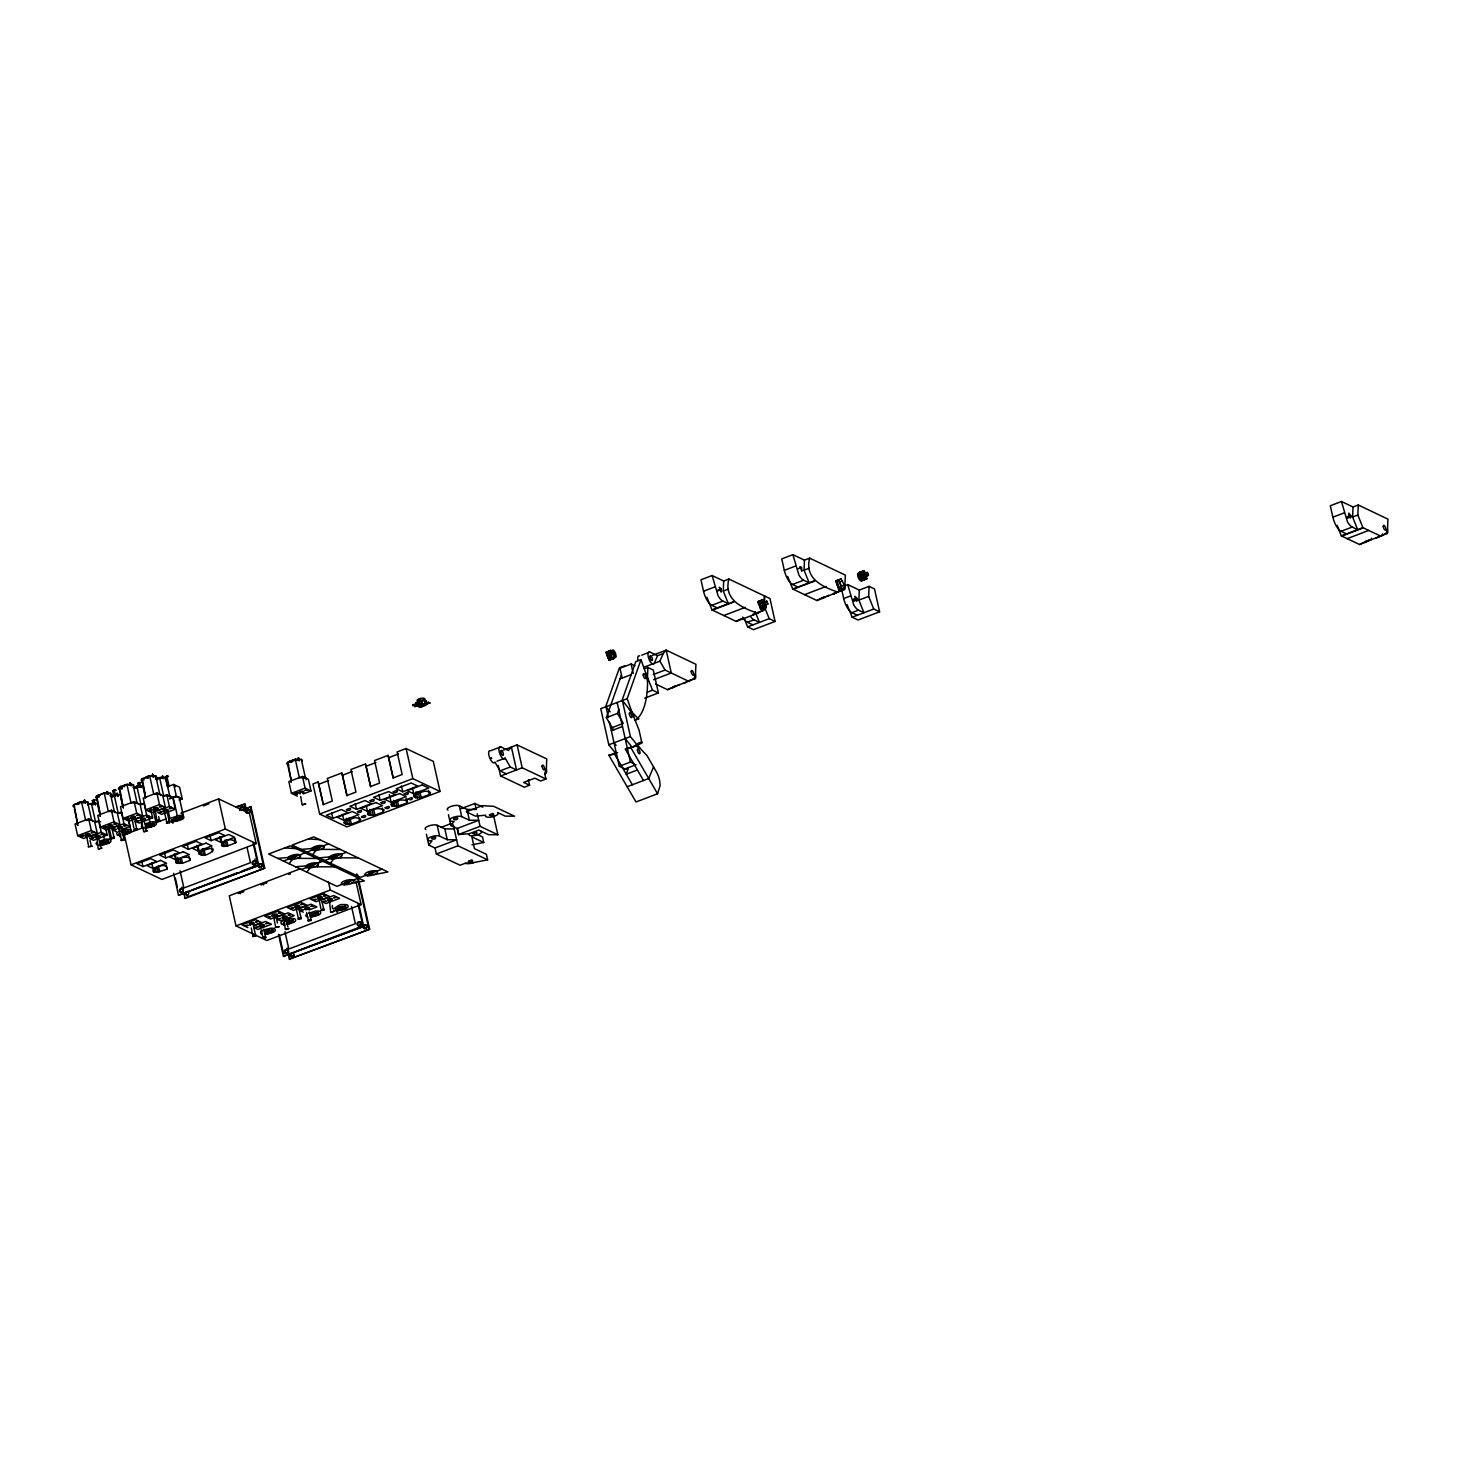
<?xml version="1.0" encoding="UTF-8"?>
<svg xmlns="http://www.w3.org/2000/svg" width="1461" height="1461" viewBox="0 0 1461 1461"><rect width="100%" height="100%" fill="white"/><g stroke="black" fill="none" stroke-linecap="round" stroke-linejoin="round"><path stroke-width="1.5" d="M841.043 578.994L835.729 581.003L838.103 580.108L841.39 586.226L841.353 589.02L838.961 590.007L844.294 587.906L844.348 585.112L841.043 578.994L835.783 581.021L839.18 589.952L844.294 587.906M529.686 779.699A6.556 2.447 69.2 0 1 528.371 779.809L529.576 785.233L523.641 782.42L534.781 778.183L540.716 780.996L545.939 779.005L544.734 773.581A6.556 2.447 69.2 0 0 546.359 768.979L546.761 758.935L517.084 744.909L503.223 750.169M647.899 667.513L647.479 677.539L652.556 690.176L658.418 692.952L653.304 670.069L647.899 667.513L644.411 668.846M717.205 607.922L711.726 605.329A12.437 4.639 69.2 0 1 703.526 591.212L700.97 579.78L712.11 575.543L718.118 595.851A12.437 4.639 69.2 0 0 722.866 601.092L728.345 603.685L723.268 591.048L723.688 581.021L728.911 579.031L769.965 598.572L775.079 621.455L753.492 629.654L747.63 626.879L744.252 618.46M764.377 607.539A6.556 2.447 69.2 0 1 762.496 610.625L757.766 613.218C742.024 608.013 723.341 599.521 728.911 579.031M797.98 587.048L792.501 584.455A12.437 4.639 69.2 0 1 784.301 570.338L781.745 558.906L792.885 554.669L798.893 574.977A12.437 4.639 69.2 0 0 803.641 580.218L809.12 582.811L804.043 570.174L804.463 560.147L809.686 558.157L845.335 575.123L844.896 585.149A6.556 2.447 69.2 0 1 843.271 589.751L816.955 600.544L792.757 589.02L787.68 576.401M838.541 592.344C822.799 587.121 804.116 578.629 809.686 558.157M844.44 585.861L847.727 584.601L853.735 604.909A12.437 4.639 69.2 0 0 858.484 610.15L863.962 612.743L858.885 600.106L859.305 590.08L869.076 586.354L874.482 588.929L879.595 611.794L858.009 620.012L852.147 617.236L847.07 604.598M879.595 611.794L873.733 609.018L868.656 596.398L869.076 586.354M1346.549 533.886L1341.07 531.293A12.437 4.639 69.2 0 1 1332.87 517.176L1330.314 505.743L1341.454 501.507L1347.462 521.814A12.437 4.639 69.2 0 0 1352.21 527.056L1357.689 529.649L1352.612 517.03L1353.032 506.985L1358.255 504.995L1387.95 519.148L1387.53 529.156L1385.905 533.758L1359.588 544.551L1341.326 535.877L1337.107 525.339M1381.156 536.351L1362.912 527.658L1357.835 515.039L1358.255 504.995M655.66 684.058L667.531 689.702L693.847 678.908A6.556 2.447 69.2 0 0 695.491 674.306L695.911 664.298L666.198 650.145L652.464 655.368M610.15 650.875L610.735 656.245L613.529 658.546A4.255 1.589 69.2 0 0 614.113 656.975M758.99 602.553L759.592 600.982A4.255 1.589 69.2 0 1 760.542 601.22A4.054 1.516 69.2 0 0 759.099 602.663L759.83 600.891M764.541 602.955C764.249 604.069 764.76 602.443 764.87 605.201L764.687 606.899L764.651 605.292M861.077 580.492L862.958 579.743L862.027 577.296L860.145 578.045L861.077 580.492L860.072 572.438M865.131 574.21C862.465 573.68 867.359 574.63 865.003 576.018M75.333 804.134L76.575 804.427M84.099 800.811L84.957 800.391L85.724 802.911L84.482 802.619L84.957 800.391M84.519 800.19L84.829 802.491M94.435 804.408L94.454 801.979L95.659 804.701M99.293 795.788L98.143 795.003L98.471 797.304M98.49 794.875L98.8 797.176M107.237 791.552C107.164 797.505 106.799 787.406 108.443 794.273M100.225 846.303L99.914 844.001M117.154 795.77L117.172 793.341L118.378 796.062M117.172 793.341L117.483 795.642M108.644 843.107L107.42 840.385L108.644 843.107L108.662 840.678L107.42 840.385M121.993 787.68L120.861 786.365L121.19 788.666M121.208 786.237L121.519 788.538M129.956 782.913C129.883 788.867 129.518 778.768 131.161 785.634M120.222 836.678L119.017 833.957L120.313 836.185M128.988 833.336L127.764 830.615L128.988 833.336L129.006 830.907L127.764 830.615M139.872 787.132L139.891 784.703L141.096 787.424M144.365 777.8L143.908 780.028M152.656 776.704L152.674 774.275L153.88 776.996M152.674 774.275L152.985 776.576M145.315 829.154L145.351 826.725M162.591 778.494L162.609 776.065L163.815 778.786M162.609 776.065L162.92 778.366M154.081 825.83L152.857 823.109L154.081 825.83L154.099 823.401L152.857 823.109M172.782 822.762L171.576 820.041L172.782 822.762L172.818 820.333L171.576 820.041M181.548 819.438L180.324 816.717L181.548 819.438L181.566 817.009L180.324 816.717M262.761 883.996L263.564 884.909M289.534 761.126L290.337 762.039M297.88 758.423L298.738 758.003L299.487 760.524L298.263 760.231L298.281 757.802M272.933 932.228L272.933 929.799C269.956 929.214 274.942 935.35 272.038 929.379M284.53 923.37L283.306 923.078L284.603 925.306M293.277 922.457L292.054 919.754L293.277 922.457L293.277 920.046L292.054 919.754M318.37 914.951L317.147 912.23L318.37 914.951L318.37 912.522L317.147 912.23M337.071 911.883L335.866 909.162L337.071 911.883L337.089 909.454L335.866 909.162M345.837 908.559L344.613 905.838L345.837 908.559L345.837 906.13L344.613 905.838M84.975 802.144L84.793 800.884L85.14 802.107M94.545 802.874L94.874 804.007L94.819 802.692M107.694 793.506L107.511 792.246L107.986 793.451M108.406 842.394L107.931 841.189L108.735 842.266M122.012 788.063L121.153 787.059L121.409 788.228M119.875 834.615L119.948 835.984L119.674 834.815M130.175 783.626L130.248 784.959L130.303 783.626M139.745 785.616L140.64 786.602L140.073 785.488M152.894 774.987L152.967 775.754M153.715 824.57L153.77 824.333M163.066 778.019L161.13 777.289L155.852 778.896M181.127 818.014L181.255 818.744M298.446 758.679L298.647 759.848L298.647 758.496M272.677 931.515L272.604 930.748M293.588 922.348L293.022 921.142M292.383 919.608L292.949 920.978M318.407 914.129L318.06 912.906M318.151 914.166L317.804 913.107M336.651 909.856L336.779 911.189L336.194 909.034M544.734 773.581L546.359 768.979M613.73 729.989A12.437 4.639 69.2 0 1 612.141 727.615L606.352 717.643L621.363 675.146M612.141 727.615L623.281 723.378L617.492 713.406L618.971 709.169M635.115 720.456C645.652 713.26 647.625 693.683 647.552 681.374A6.556 2.447 69.2 0 0 645.652 672.864L641.014 659.623L635.791 661.614L621.966 700.677M617.565 752.579L608.853 755.191L635.992 801.961L657.578 793.761L660.116 785.598L659.605 780.247A12.437 4.639 69.2 0 0 656.135 771.371L647.004 755.629L639.863 748.05L635.663 746.06L625.198 748.963L643.497 780.521M605.603 706.905L619.427 667.823L624.651 665.851M638.603 719.141L631.828 711.927L627.189 698.687L641.014 659.623M628.267 768.559L626.276 774.22L637.398 769.984M695.491 674.306L693.847 678.908L688.624 680.899A6.556 2.447 69.2 0 0 690.341 680.132M764.487 604.69L765.016 604.178M859.652 573.059L860.401 572.164A4.255 1.589 69.2 0 1 861.351 572.402M653.542 766.915L648.721 778.53L627.153 786.73M657.505 655.715L654.236 663.349A6.556 2.447 69.2 0 1 648.958 659.075A6.556 2.447 69.2 0 1 649.853 652.063L657.505 655.715L663.184 653.56L666.198 650.145L671.293 673.01L653.633 679.73M643.607 667.896A6.556 2.447 69.2 0 0 644.009 667.22L659.915 661.176L663.184 653.56M96.079 799.897L92.353 800.518L93.303 804.755M123.053 833.738L125.555 833.409L123.053 833.738A3.269 1.096 -12.6 0 0 123.875 833.574M157.313 779.443L158.61 778.64M177.986 818.89L175.594 820.078L177.53 819.219M235.97 842.504C226.291 832.113 209.014 855.215 235.97 842.504L235.038 838.413M299.468 858.374L300.363 856.42M283.507 918.184L282.704 917.563L284.11 916.832M323.027 849.389L323.904 847.453M317.274 866.793L318.169 864.839M340.833 857.826L341.71 855.872M417.335 702.942L418.631 701.426L417.389 703.051M421.334 705.645L422.704 705.754L422.43 704.695L420.074 704.403C420.458 706.485 425.078 704.586 421.59 704.677M407.546 802.399L406.962 800.244L400.259 800.007L390.982 804.646L391.932 805.961L396.917 806.435L406.797 803.093L406.633 798.309M121.044 787.15L122.067 789.086M129.025 832.533L128.678 831.857M162.901 776.759L162.737 777.946M425.279 702.394L426.082 701.189L424.293 700.349L415.709 702.741L416.348 705.626L420.22 707.453L425.918 705.279L426.082 701.189M289.095 863.725L294.245 856.95L277.809 858.392M312.636 854.758L317.786 847.983L301.368 849.425M306.901 872.144L312.051 865.369L295.633 866.811M330.442 863.177L335.592 856.402L319.174 857.844M428.785 845.042L432.018 840.787A6.556 2.192 -12.6 0 1 429.023 837.792A6.556 2.192 -12.6 0 1 439.615 836.112L447.267 839.728L456.599 839.783L435.013 847.983L428.785 845.042L426.375 834.194M450.901 825.556L454.134 821.301A6.556 2.192 -12.6 0 1 451.139 818.324A6.556 2.192 -12.6 0 1 461.731 816.626L469.383 820.242L478.715 820.297L457.129 828.515L450.901 825.556L448.472 814.727M87.404 804.427L88.062 803.787A7.853 2.63 -12.6 0 0 87.55 801.833L81.469 801.614L73.397 805.066A7.853 2.63 -12.6 0 0 73.927 807.02M110.123 795.788L110.799 795.149A7.853 2.63 -12.6 0 0 110.269 793.195L104.188 792.976L96.116 796.428A7.853 2.63 -12.6 0 0 96.645 798.382L100.298 814.763M116.204 790.328L115.163 789.543L112.698 790.748L113.648 794.985A3.269 1.096 -12.6 0 1 116.241 795.514M133.846 785.744A7.853 2.63 -12.6 0 0 132.988 784.557L126.906 784.338L118.834 787.789A7.853 2.63 -12.6 0 0 119.364 789.744M155.56 778.512L156.236 777.873A7.853 2.63 -12.6 0 0 155.706 775.919L149.625 775.7L141.553 779.151A7.853 2.63 -12.6 0 0 142.082 781.105L145.278 795.423M147.524 778.019L148.164 777.636A3.269 1.096 -12.6 0 0 146.721 778.11M96.992 842.193L95.988 843.6L96.846 844.787A7.853 2.63 -12.6 0 0 97.997 845.134M165.495 780.302L166.17 779.663A7.853 2.63 -12.6 0 0 165.641 777.709L162.956 777.215M126.34 818.343L128.86 817.996L126.322 818.58M123.929 824.753L126.23 824.661M135.069 817.302C136.348 814.27 126.833 818.16 132.129 818.251M148.949 816.023L146.867 815.968M142.429 824.917L141.425 826.323L142.283 827.51A7.853 2.63 -12.6 0 0 143.434 827.857M171.667 807.385L169.86 807.221M169.896 818.525L168.892 819.931L169.75 821.119A7.853 2.63 -12.6 0 0 174.261 821.539C176.635 820.625 186.387 819.749 183.392 815.932A7.853 2.63 -12.6 0 0 178.863 815.494L169.896 818.525L168.526 812.389M167.138 869.058C165.55 857.004 136.53 880.399 167.138 869.058L166.225 864.967M301.843 761.4A7.853 2.63 -12.6 0 0 301.313 759.446L295.232 759.227L287.16 762.679A7.853 2.63 -12.6 0 0 287.689 764.633L291.342 781.014M189.857 860.419C192.688 854.466 175.083 857.625 175.685 862.501L182.461 863.232L189.857 860.419L188.944 856.329M199.244 851.781C200.814 863.853 229.834 840.459 199.244 851.781L198.331 847.69M421.225 705.152L422.43 704.695M359.534 821.082L360.648 819.53L359.698 818.215L354.713 817.74L344.833 821.082L343.7 822.616L345.928 824.314L351.37 824.168L359.534 821.082L358.621 816.973M253.502 924.302L251.949 923.571M263.838 925.507C265.135 922.475 255.62 926.365 260.916 926.457M383.166 812.079L384.097 809.814C379.367 807.385 368.811 808.937 367.533 814.361L375.002 815.183L383.166 812.079L382.252 807.988M295.688 906.934L297.24 907.665M286.155 917.453L284.621 916.723M287.47 922.731L289.15 923.042L287.196 922.256L289.68 921.818L288.036 922.658A3.269 1.096 -12.6 0 1 287.324 922.822L288.036 922.658M429.37 794.51L430.502 792.976L429.534 791.661L424.567 791.186L414.668 794.528L413.554 796.062L415.782 797.761L421.225 797.615L429.37 794.51L428.457 790.419M322.059 897.784C323.356 894.753 313.841 898.661 319.137 898.752M306.719 914.038L305.696 915.444L306.573 916.631A7.853 2.63 -12.6 0 0 307.723 916.978M138.74 787.479L137.791 783.242L141.607 782.42M167.631 787.442L165.257 776.85L167.723 775.627L168.453 776.613M113.173 795.916L111.84 796.61L113.301 796.519M81.049 835.491L83.423 835.272L80.994 835.948M89.194 834.852C92.28 831.619 80.976 835.199 86.692 835.546M111.913 826.214C115.09 823.365 104.571 825.794 108.808 826.926M111.62 826.725L111.346 825.721M121.847 828.003C124.952 824.771 113.629 828.35 119.345 828.697M157.058 809.449L156.327 808.463L154.044 809.869M114.177 838.176C115.803 835.016 106.288 840.422 114.177 838.176L111.803 827.583M164.381 810.764L164.271 811.75M136.896 829.538C138.521 826.378 129.006 831.784 136.896 829.538L134.996 821.045M167.284 810.727C170.462 807.878 159.943 810.307 164.18 811.439M124.112 839.965C125.737 836.806 116.223 842.212 124.112 839.965L122.213 831.492M159.614 820.899C161.039 817.722 151.962 823.146 159.614 820.899L158.665 816.644M169.549 822.689C170.992 819.511 161.787 824.954 169.549 822.689L167.175 812.097M303.103 793.067L303.87 792.045L301.934 791.99M250.58 924.009L250.47 924.996M253.484 923.973C256.643 921.124 246.142 923.571 250.361 924.685M253.611 924.576L254.141 923.389L250.689 923.699M275.892 915.864L276.293 914.97L274.668 914.933M298.921 906.697C302.08 903.848 291.579 906.295 295.798 907.409M298.61 907.208L299.195 906.459L297.387 906.295M255.73 935.935C257.173 932.775 247.968 938.218 255.73 935.935L253.374 925.343M308.855 908.486C311.96 905.473 300.747 908.304 306.226 909.546M265.665 937.725C267.162 934.583 257.885 939.989 265.665 937.725L263.784 929.251M301.167 918.659C302.792 915.499 293.277 920.905 301.167 918.659L298.811 908.066M323.885 910.02C325.511 906.861 315.996 912.267 323.885 910.02L322.004 901.547M311.102 920.448C312.727 917.289 303.212 922.713 311.102 920.448L309.221 911.974M706.905 597.275L711.982 609.913L736.18 621.418L740.928 618.843A6.556 2.447 69.2 0 0 742.225 618.734M752.543 615.209L757.273 612.616M816.955 600.544L821.685 597.969A6.556 2.447 69.2 0 0 823.401 597.202M822.178 598.553L825.337 596.837L821.685 597.969M833.318 594.335L836.477 592.6M667.531 689.702L675.749 685.793M672.754 687.729L675.913 685.994M683.894 683.492L687.054 681.757M1359.588 544.551L1362.729 542.835M1364.811 542.579L1369.541 539.986A6.556 2.447 69.2 0 0 1370.838 539.894M1375.933 538.342L1385.905 533.758A6.556 2.447 69.2 0 0 1387.53 529.156M633.654 746.443L636.649 744.818M637.38 745.274L641.872 742.827L638.987 729.916L633.636 716.602A6.556 2.447 69.2 0 0 629.326 709.169L622.349 700.458L630.385 736.581L637.38 745.274L632.193 747.375A6.556 2.447 69.2 0 0 630.842 747.375M117.793 795.259L117.063 794.181L117.921 795.241M284.146 923.736L284.146 925.087M336.304 909.984L337.4 911.755M135.106 788.173L136.658 787.826L135.782 788.191M168.216 786.73L169.092 786.402L166.737 775.809M175.539 786.767L174.681 786.091M86.71 834.706L85.724 835.655L87.021 835.893M109.429 826.068L108.443 827.017L110.232 827.182M88.482 835.546C92.134 832.843 81.122 835.729 86.82 836.149M111.511 827.054L112.807 825.812L107.749 826.963L110.488 839.6C113.483 843.417 103.731 844.294 101.357 845.225A7.853 2.63 -12.6 0 1 99.549 845.28M91.203 837.135L93.358 837.062L91.148 838.705L93.559 838.03L92.335 837.81M156.802 809.175C161.678 806.362 149.88 808.152 154.245 809.65M156.948 809.778C161.714 806.162 148.255 810.289 155.651 810.125M98.581 836.879C103.22 834.487 92.865 835.199 95.513 837.299M98.417 837.354L98.946 836.185M98.727 837.482C103.603 834.742 92.335 836.897 96.956 837.683M98.617 838.194L100.919 846.485M121.135 828.697L122.176 827.93L121.281 827.51M144.018 819.603C148.657 817.21 138.302 817.923 140.95 820.023M164.801 810.581L163.121 811.476L164.308 812.042M143.854 820.059C147.506 817.959 138.667 819.292 141.936 820.425M144.055 820.918L146.356 829.209M166.883 811.567L168.198 810.325L165.13 810.234M418.686 701.664L419.526 701.024A4.255 1.424 -12.6 0 1 424.512 700.349A4.255 1.424 -12.6 0 1 424.968 702.029M302.409 792.702C307.34 789.47 294.483 792.446 300.455 793.14M272.86 915.298L277.097 914.933L275.49 916.029M275.654 915.572C280.567 912.34 267.728 915.316 273.7 916.029M295.579 906.66L299.815 906.295L298.501 907.537M260.916 925.635L259.93 926.566L261.738 926.731M285.607 918.677L287.908 926.968M331.026 900.086C335.793 896.47 322.333 900.615 329.729 900.451M331.154 900.688C336.067 897.456 323.228 900.433 329.2 901.145M605.986 652.318L610.99 650.382L608.707 651.277L611.739 659.24L614.04 658.345L609.018 660.281L605.986 652.318L608.269 651.423M608.105 652.081C604.964 651.423 607.155 657.14 609.036 654.528L607.648 652.245L608.58 654.692L610.187 654.09L609.73 653.177M610.935 651.679L611.282 654.108M613.127 657.432L615.391 656.573L613.2 650.821L615.391 656.573M766.112 604.726L766.331 607.52L761.309 609.456L758.277 601.494L760.56 600.599M765.546 603.247L763.281 599.576L760.998 600.471L764.048 608.415L766.331 607.52M609.018 660.281L611.301 659.386M757.821 602.242L759.72 601.512L760.651 603.959L758.77 604.69L757.821 602.242L761.199 600.946M763.939 602.973L762.496 601.147L763.537 602.352M762.258 602.863L766.715 601.11L767.829 604.05L763.391 605.785L762.258 602.863L763.391 605.785M759.556 606.772L761.437 606.041L762.386 608.488L760.487 609.219L759.556 606.772L761.437 606.041M761.309 609.456L763.592 608.561M864.145 573.607L866.136 574.52L866.903 578.775L861.899 580.711L858.867 572.767L861.15 571.872M865.569 573.059L863.871 570.831L861.588 571.726L864.62 579.67L866.903 578.775M858.411 573.516L860.31 572.785L861.241 575.232L859.342 575.963L858.411 573.516L861.771 572.219M864.346 573.534L863.615 573.808C862.209 569.717 867.45 579.122 864.309 574.173M862.848 574.118L867.304 572.383L868.418 575.324L863.962 577.058L862.848 574.118L863.962 577.058M861.004 579.78L862.775 579.104M865.241 576.547L865.277 578.154L865.46 576.474M861.899 580.711L864.181 579.816M85.377 803.039L85.322 801.103M108.096 794.4L108.041 792.465M130.814 785.762L130.759 783.826M153.533 777.124L153.478 775.188M94.454 801.979L95.312 804.828M87.697 804.81L92.974 803.203L97.485 803.623L100.225 815.914M120.204 794.985L115.693 794.565L110.415 796.172A3.269 1.096 -12.6 0 1 113.666 795.168M133.134 787.534L138.411 785.927L142.922 786.347L145.205 796.592M118.031 796.19L117.976 794.254M140.749 787.552L140.694 785.616M163.413 776.978L162.281 776.193M167.851 786.639L173.695 784.429L179.63 787.242L182.241 798.911L179.119 800.098L180.141 798.692L179.265 797.505A7.853 2.63 -12.6 0 0 174.754 797.085L173.183 797.286L177.292 815.713M88.701 818.854L75.059 824.041L77.67 835.71L83.606 838.523L97.248 833.336L94.636 821.666L88.701 818.854L91.312 830.542L97.248 833.336M111.42 810.216L97.777 815.402L100.389 827.072L106.324 829.885L119.966 824.698L117.355 813.028L111.42 810.216L114.031 821.904L119.966 824.698M134.138 801.578L120.496 806.764L123.108 818.434L129.043 821.246L142.685 816.06L140.073 804.39L134.138 801.578L136.75 813.247L142.685 816.06M156.857 792.939L143.233 798.126L145.826 809.796L151.761 812.608L165.403 807.422L162.792 795.752L156.857 792.939L159.468 804.609L165.403 807.422M91.404 803.404L95.513 821.831L98.636 820.644L101.247 832.332L107.183 835.126L105.448 827.346L103.822 828.186L106.343 827.602L105.448 827.328M114.122 794.766L118.231 813.193L121.354 812.006L123.966 823.694L129.901 826.488L128.586 820.662M136.841 786.128L140.95 804.554L144.073 803.367L146.684 815.055L152.62 817.85L151.305 812.024M159.559 777.489L163.669 795.916L166.791 794.729L172.727 797.542L175.338 809.211L161.714 814.398L157.751 812.535M420.184 698.869L418.942 699.344L420.037 699.856M703.526 591.212L714.666 586.993M412.55 705.042L416.129 703.691L417.316 704.257L412.659 705.535L417.426 704.732L412.659 705.535M169.476 798.692L176.306 796.099L182.241 798.911M717.351 590.354L721.058 588.929L721.131 592.125L719.25 587.285L721.058 588.929M169.604 798.729L172.727 797.542M414.76 706.083C422.119 702.905 413.993 707.672 414.869 706.576M416.348 705.626L422.065 703.453L426.722 704.074L425.9 701.116M717.607 590.975L721.314 589.568M420.768 704.713L422.046 704.494M418.303 705.919L428.31 702.12L429.735 702.796L419.855 707.069L418.303 705.919L419.745 706.594L429.735 702.796M77.67 835.71L91.312 830.542M100.389 827.072L114.031 821.904M123.108 818.434L136.75 813.247M145.826 809.796L159.468 804.609M418.412 706.394L428.42 702.595L429.844 703.271M422.704 705.462L424.11 705.243L422.302 705.206M723.268 591.048L728.491 589.075M784.301 570.338L795.441 566.101M89.559 836.769L101.247 832.332M112.278 828.131L123.966 823.694M134.996 819.493L146.684 815.055M157.715 810.855L169.403 806.417L175.338 809.211M797.816 568.877L801.541 567.471L801.906 571.251L799.861 566.667L801.541 567.471M298.263 760.231L299.158 760.651L299.085 758.716M107.183 835.126L93.559 840.312L89.596 838.45M122.103 829.464L129.901 826.488M152.62 817.85L138.996 823.036L135.033 821.173M711.726 605.329L722.866 601.092M804.043 570.174L809.266 568.183M100.699 840.787L105.959 839.162A7.853 2.63 -12.6 0 1 110.488 839.6M146.137 823.511L151.396 821.886A7.853 2.63 -12.6 0 1 155.925 822.324C158.92 826.141 149.168 827.017 146.794 827.93A7.853 2.63 -12.6 0 1 144.986 828.003M119.912 834.377L119.784 836.459M711.982 609.913L733.568 601.695M712.42 610.114L734.006 601.895M128.184 832.423L128.111 830.487M143.196 827.583L124.331 834.742L131.07 864.839L161.934 879.449L256.205 843.6L249.484 813.503L218.62 798.893L180.908 813.229M155.761 822.799L166.244 818.817M123.272 835.235C124.788 833.866 134.01 833.318 130.833 829.848A7.853 2.63 -12.6 0 0 126.303 829.41C123.948 830.323 114.177 831.218 117.19 835.016A7.853 2.63 -12.6 0 0 119.893 835.528L119.966 835.564M107.84 842.193L107.767 840.258M153.277 824.917L153.204 822.981M203.426 805.888L208.978 803.769M609.949 651.423L610.479 650.602A4.255 1.589 69.2 0 1 611.428 650.839M792.501 584.455L803.641 580.218M171.978 821.849L171.923 819.913M180.744 818.525L180.671 816.589M610.296 655.24L611.812 657.87M610.972 656.153L609.383 656.774L610.314 659.221M758.277 601.494L763.281 599.576M792.757 589.02L814.343 580.821M723.798 615.519L745.384 607.301M793.195 589.24L814.781 581.021M303.231 793.907L311.01 790.949L308.399 779.279L302.464 776.467L288.84 781.653L291.451 793.323L297.387 796.135M611.556 658.747L608.835 659.788L610.771 659.057L609.84 656.61L607.94 657.34L609.328 659.605M612.579 658.308L613.291 658.637A4.255 1.589 69.2 0 0 613.894 657.066M766.715 601.11L767.829 604.05M758.77 604.69L760.651 603.959M759.647 605.53C757.857 599.686 761.455 609.438 760.085 606.552M235.915 806.801L245.064 803.988L247.019 812.754M236.7 807.166L242.964 804.792M762.861 608.853L762.386 608.488M641.671 655.185L649.853 652.063M858.867 572.767L863.871 570.831M754.241 613.766L762.496 610.625M804.573 594.627L826.159 586.427M839.655 581.971L842.595 580.839M239.768 810.417L251 806.801L264.733 868.199L185.2 898.442L181.986 887.119M736.18 621.418L757.766 613.218M859.671 574.739L861.406 578.629L860.675 577.807M242.636 809.978L251 806.801M867.304 572.383L868.418 575.324M859.342 575.963L861.241 575.232M318.188 781.964L312.946 783.954L319.667 814.051L346.86 826.908L440.035 791.478L433.296 761.382L406.121 748.525L397.118 751.94L402.159 774.513L393.082 777.964L388.023 755.392L374.546 760.524L379.586 783.096L370.51 786.548L365.451 763.975L350.914 769.509L355.954 792.081L346.86 795.551L341.819 772.96L327.264 778.494L332.323 801.085L323.228 804.536L318.188 781.964L323.465 804.755M291.451 793.323L305.075 788.136L311.01 790.949M634.951 665.851L631.097 664.024L619.957 668.261L622.094 677.794M864.638 575.817L865.588 575.451M860.145 578.045L862.027 577.296M318.882 784.228L328.615 780.521M347.097 795.752L342.513 775.243L352.247 771.536M370.747 786.767L366.163 766.24L375.897 762.551M393.319 778.183L388.736 757.656L398.469 753.967M841.39 586.226L844.348 585.112M742.645 617.053A12.437 4.639 69.2 0 0 747.375 622.295L753.967 619.793L759.446 622.386L755.227 611.867M859.105 573.442A4.054 1.516 69.2 0 0 857.68 575.269A4.054 1.516 69.2 0 0 859.853 580.254A4.054 1.516 69.2 0 0 861.68 579.286L862.958 579.743M836.532 592.326L833.5 593.476A6.556 2.447 69.2 0 0 835.217 592.709M838.048 591.742L843.271 589.751M747.63 626.879L769.216 618.679L775.079 621.455M131.07 864.839L225.341 828.99L256.205 843.6M620.048 678.872L631.189 674.635M841.573 589.02L843.691 598.553L850.284 596.033M142.977 866.61L156.601 861.424L150.666 858.611L137.042 863.798L142.977 866.61L141.662 860.766M165.696 857.954L179.319 852.786L173.384 849.973L159.76 855.16L165.696 857.954L164.381 852.128M188.414 849.316L202.038 844.148L196.103 841.335L182.479 846.522L188.414 849.316L187.099 843.49M211.133 840.678L224.757 835.509L218.821 832.697L205.197 837.884L211.133 840.678L209.818 834.852M653.286 674.525L665.065 670.051L689.117 681.502M853.388 599.247L856.676 597.987L856.749 601.183L854.868 596.344L856.676 597.987M853.644 599.887L856.931 598.626M853.808 600.526L857.114 599.266M853.918 601.128L857.205 599.868M221.068 842.486L234.691 837.299L228.756 834.487L215.132 839.673L221.068 842.486L219.753 836.642M858.885 600.106L868.656 596.398M319.667 814.051L412.842 778.622L440.035 791.478M843.691 598.553A12.437 4.639 69.2 0 0 851.891 612.652L858.484 610.15M500.739 746.863A6.556 2.447 69.2 0 0 499.863 753.894A6.556 2.447 69.2 0 0 505.141 758.131L510.291 766.988L516.518 769.929L511.405 747.064L508.391 750.479L500.739 746.863L490.531 750.753A6.556 2.447 69.2 0 0 489.636 757.784A6.556 2.447 69.2 0 0 494.914 762.021L500.064 770.878L506.291 773.819M627.189 698.687L600.763 708.676L608.817 744.8L615.793 753.474A6.556 2.447 69.2 0 0 614.095 754.26L608.853 755.191M647.333 692.167L652.556 690.176M852.147 617.236L873.733 609.018M644.685 698.175L658.418 692.952M332.889 818.361L347.919 812.645L341.363 809.558L326.333 815.275L332.889 818.361L331.574 812.517M356.521 809.376L371.551 803.66L365.013 800.555L349.964 806.271L356.521 809.376L355.206 803.532M380.152 800.391L395.182 794.674L388.644 791.57L373.614 797.286L380.152 800.391L378.856 794.547M402.725 791.807L417.755 786.091L411.217 782.986L396.187 788.703L402.725 791.807L401.428 785.963M606.352 717.643L617.492 713.406M496.959 761.236L505.141 758.131M343.846 820.333L358.876 814.617L352.32 811.531L337.29 817.247L343.846 820.333L342.531 814.507M500.064 770.878L510.291 766.988M634.841 720.163L638.767 718.666M191.921 890.005L237.686 872.601M241.832 871.03L256.406 865.478M173.603 873.331L178.498 895.264L258.78 865.387L253.885 843.472M611.355 730.756L622.477 726.519M258.78 865.387L178.498 895.264M498.292 765.582L500.612 775.992L522.198 767.774L545.939 779.005M184.433 898.077L264.733 868.199M283.452 861.059L305.039 852.84M307.011 852.092L328.579 843.874M608.817 744.8L630.385 736.581M300.491 868.711L229.267 895.794L235.988 925.89L266.852 940.5L361.141 904.633L355.845 880.983M319.356 861.533L323.538 859.945M238.344 893.548L243.896 891.447M261.062 884.909L266.614 882.809M301.258 869.478L322.844 861.278M324.817 860.511L346.385 852.293M461.201 808.663L474.935 803.44L482.86 807.184M637.763 743.448L641.671 741.969M529.576 785.233L524.353 787.223L500.612 775.992M638.384 744.16L641.872 742.827M441.058 827.401L450.865 823.657M609.401 722.008L619.281 766.294L630.421 762.058L634.184 763.829M619.281 766.294L624.924 768.961L636.046 764.724M457.129 828.515L458.48 834.523L480.048 826.323L497.872 834.742L493.215 813.941M458.48 834.523L469.091 833.756L478.788 830.085L488.54 834.688L497.872 834.742M358.456 878.116L336.87 886.334L268.623 854.046L290.209 845.828L364.392 880.928L350.64 883.631M381.997 869.149L360.429 877.349L292.163 845.061L313.75 836.861L387.932 871.961L374.18 874.646M235.988 925.89L330.277 890.041L361.141 904.633M435.013 847.983L436.364 854.009L457.95 845.791L487.627 859.835L486.385 854.301L474.515 848.677L471.885 836.879L483.755 842.504L482.514 836.952L476.578 834.158M253.739 925.434L261.519 922.457L255.584 919.663L241.96 924.85L247.895 927.644M253.849 925.89L265.518 921.453L271.454 924.265L257.83 929.433L253.867 927.571M274.613 918.001L288.237 912.815L294.172 915.627L280.549 920.795L276.586 918.932M299.286 908.614L310.956 904.176L316.891 906.971L309.111 909.947M322.004 899.976L333.674 895.538L339.628 898.332L325.986 903.519L322.023 901.656M1332.87 517.176L1344.01 512.957M1346.932 516.957L1350.658 515.532L1348.813 513.14L1348.631 515.696L1350.475 518.089L1350.658 515.532M1347.115 517.596L1350.841 516.171M1347.225 518.198L1350.932 516.792M308.563 913.344L315.686 911.007A7.853 2.63 -12.6 0 1 320.196 911.445C323.21 915.262 313.439 916.138 311.083 917.07M1352.612 517.03L1357.835 515.039M283.708 924.886L283.635 922.95M271.709 929.506L272.933 929.799M287.561 924.375C289.077 922.987 298.281 922.457 295.104 918.969A7.853 2.63 -12.6 0 0 290.593 918.531C288.237 919.444 278.467 920.339 281.48 924.156A7.853 2.63 -12.6 0 0 284.164 924.649L284.493 924.959M317.548 914.038L317.475 912.102M345.015 907.646L344.942 905.71M487.627 859.835L473.875 862.538A6.556 2.192 -12.6 0 1 465.219 863.287L460.105 865.241L436.364 854.009M1341.07 531.293L1352.21 527.056M1341.326 535.877L1362.912 527.658M1341.764 536.077L1363.35 527.859M1347.188 538.652L1368.774 530.434M1369.541 539.986L1364.318 541.976A6.556 2.447 69.2 0 0 1366.017 541.209M296.839 951.056L359.242 927.315M278.521 934.383L283.434 956.316L363.716 926.438L358.803 904.505M283.434 956.316L363.716 926.438M286.904 948.152L289.369 959.128L369.651 929.251L357.397 874.427M289.369 959.128L369.651 929.251M148.346 776.923L147.342 777.544L148.237 777.818M149.698 809.303L151.579 809.357L149.606 810.106M133.444 818.434C138.265 816.48 128.787 817.192 132.001 818.617M133.59 818.617C140.201 815.548 126.23 817.758 132.275 818.854M164.509 810.453L167.558 810.49L166.116 811.585M88.153 835.893L90.089 834.45L87.039 834.359M120.679 828.862C127.016 827.127 116.204 827.109 119.218 829.063M176.105 818.836L177.384 818.617M104.388 843.07L102.544 843.143L104.48 842.285M300.948 792.172L299.523 792.903L300.327 793.506M319.612 897.766L318.114 898.679L319.959 899.026M296.893 906.404L294.757 907.445L297.204 907.902M320.452 898.917L321.95 897.985L320.105 897.657M274.175 915.043L272.038 916.084L274.029 916.376M251.456 923.681L249.429 924.466L250.507 925.288M275.198 917.033L276.092 916.704L277.499 923.06M329.547 899.556L328.049 900.487L329.401 900.889M306.828 908.194L305.842 909.509M330.387 900.706L331.848 899.611L330.058 899.446M307.814 909.527C314.225 906.934 301.605 907.884 305.879 909.801M261.391 925.47L259.254 926.511L261.044 927.059M285.096 918.184C291.689 914.805 277.407 917.873 283.964 918.165C291.579 916.357 280.969 914.422 282.503 917.782M262.231 926.621L263.692 925.525L261.903 925.361M80.191 802.838L81.597 802.801M293.953 760.45L295.487 760.487M109.758 825.721L111.091 825.483M142.886 820.333C150.958 817.63 135.873 819.658 142.393 820.406M301.477 791.825L298.921 792.958L299.998 793.78M319.922 899.264C327.976 896.47 313.33 897.821 319.265 899.337M307.175 909.454L309.166 908.413L307.34 908.085M261.263 925.288L264.313 925.361L261.702 926.968M144.237 831.839L147.451 830.725L143.653 831.601L141.516 820.826M302.628 804.92L305.842 803.824L302.043 804.701L300.729 796.446M98.8 849.115L102.014 848.019L98.216 848.878L97.138 838.523M471.958 844.805L483.755 842.504M331.227 912.321L334.441 911.226L330.643 912.084L329.583 901.729M285.79 929.598L289.004 928.502L285.205 929.36L284.146 919.006M626.952 748.653L630.44 748.05M139.599 783.461L137.809 783.297M114.506 790.985L112.716 790.803M94.161 800.738L92.372 800.573M163.669 795.916L165.878 795.679M140.95 804.554L142.521 804.335M118.231 813.193L121.628 812.919M95.513 821.831L100.444 821.703M110.214 827.419L107.822 827.182M110.415 828.022L109.21 828.077L111.584 838.669M121.026 827.273L117.811 828.497L118.871 829.318M114.743 829.117L113.648 829.099M97.43 837.847L94.965 837.39L98.91 835.893M297.423 908.505L296.199 908.559L298.574 919.17M268.02 932.374L266.797 932.155L269.463 932.173A3.269 1.096 -12.6 0 0 269.664 930.036A3.269 1.096 -12.6 0 0 264.751 931.899M268.276 932.063L269.701 933.232M265.646 934.346C268.002 933.433 277.773 932.538 274.759 928.721A7.853 2.63 -12.6 0 0 270.248 928.301C267.893 929.214 258.122 930.091 261.135 933.908A7.853 2.63 -12.6 0 0 262.286 934.255M465.219 863.287L473.875 862.538M421.937 705.919L420.074 704.403M136.53 787.223L134.887 788.228M155.359 810.818L157.021 821.392M447.943 810.106A6.556 2.192 -12.6 0 1 450.664 806.545A6.556 2.192 -12.6 0 1 459.302 805.796L466.954 809.412L476.286 809.467L474.935 803.44M425.845 829.592A6.556 2.192 -12.6 0 1 428.548 826.031A6.556 2.192 -12.6 0 1 437.204 825.264L444.856 828.88L454.188 828.935M320.763 849.389L340.45 849.498M338.568 857.808L358.255 857.917M297.222 858.356L316.909 858.465M315.028 866.775L334.715 866.884M308.344 838.906L319.685 839.673M284.804 847.891L296.145 848.64M424.822 703.435L426.247 704.111L424.567 700.586M167.065 795.642L169.768 796.135A7.853 2.63 -12.6 0 1 170.28 798.09M132.184 819.475L133.828 827.912M86.747 836.751L88.39 845.188M319.192 899.958L320.817 908.395M273.755 917.234L275.38 925.69M98.581 795.77L98.599 796.756M417.755 703.344L418.376 703.526A4.054 1.37 -12.6 0 1 418.522 701.572A4.054 1.37 -12.6 0 1 423.854 700.349A4.054 1.37 -12.6 0 1 424.804 702.029M287.689 764.633L288.84 764.98M305.952 779.827A7.853 2.63 -12.6 0 0 305.44 777.873L299.359 777.654L295.232 759.227M160.692 795.533A7.853 2.63 -12.6 0 0 159.815 794.346L153.734 794.127L149.625 775.7M137.973 804.171A7.853 2.63 -12.6 0 0 137.097 802.984L131.015 802.765L126.906 784.338M115.255 812.809A7.853 2.63 -12.6 0 0 114.378 811.622L108.297 811.403L104.188 792.976M92.536 821.447A7.853 2.63 -12.6 0 0 91.659 820.26L85.578 820.041L81.469 801.614M314.791 914.805C309.769 915.992 315.503 914.677 315.138 915.937M1341.454 501.507L1353.032 506.985M792.885 554.669L804.463 560.147M847.727 584.601L859.305 590.08M851.891 612.652L857.37 615.245M712.11 575.543L723.688 581.021M747.375 622.295L752.853 624.888M415.709 702.741L417.134 703.398M289.205 761.254L290.009 762.167M120.861 786.365L121.665 787.278M181.876 819.311L181.073 818.397M346.147 908.432L345.344 907.518M154.409 825.702L153.606 824.789M318.681 914.823L317.877 913.91M75.424 803.641L76.228 804.554M299.304 910.294L303.267 912.157M129.317 833.208L128.513 832.295M112.314 829.811L116.277 831.674M119.017 833.957L120.259 834.249M239.714 892.762L240.517 893.694M108.972 842.979L108.169 842.066M173.128 822.634L172.435 820.698L172.27 821.904M422.868 705.718L421.864 705.444L422.85 704.695M152.346 774.385L153.149 775.316M139.562 784.831L140.366 785.744M129.627 783.023L130.413 783.954M116.843 793.469L117.647 794.382M106.909 791.679L107.694 792.592M84.19 800.318L84.975 801.231M862.282 579.944L863.451 580.108A4.255 1.589 69.2 0 0 863.981 579.286M762.423 608.853L760.998 606.205M177.968 819.292L178.315 820.425M150.629 825.775C145.79 826.469 150.611 825.94 150.848 826.816M617.126 702.449L625.162 738.572L632.156 747.265M614.04 742.809L616.085 745.366M610.187 711.909L605.986 706.686L608.433 717.625M128.44 832.496L128.623 832.094M863.086 572.402L864.163 574.538M864.93 576.675L865.77 577.953M762.496 601.147L764.066 603.083M764.56 605.329L765.18 606.699M659.915 661.176L665.065 670.051M629.326 709.169L633.636 716.602M630.44 746.991L657.578 793.761M614.077 753.2L632.376 784.758M764.14 606.041L769.216 618.679M117.483 794.839L117.41 794.674M859.853 572.949L860.785 575.397M861.57 577.479L862.501 579.926L861.734 579.433A4.054 1.516 69.2 0 0 863.652 579.232M858.867 573.333L859.798 575.78M859.178 576.474L859.634 577.716M759.263 601.695L760.195 604.142M608.105 655.35L608.58 656.573M866.136 574.52L866.574 576.036M610.187 654.09L610.534 655.149M388.023 755.392L388.736 757.656M365.451 763.975L366.163 766.24M341.819 772.96L342.513 775.243M272.586 929.926L273.024 931.734M645.652 672.864L647.552 681.374M631.097 664.024L633.234 673.558M625.162 738.572L630.421 762.058M517.084 744.909L522.198 767.774M477.254 813.795L480.048 826.323M466.954 809.412L469.383 820.242M459.302 805.796L461.731 816.626M457.384 828.424L458.772 834.669M453.275 824.917L457.95 845.791M425.133 700.531L425.845 703.654M424.293 700.349L425.206 703.471M421.425 700.568L422.065 703.453M419.526 701.024L420.22 704.147M417.481 702.284L417.426 703.289M444.856 828.88L447.267 839.728M415.947 702.851L416.586 705.736M437.204 825.264L439.615 836.112M419.855 791.478L421.225 797.615M418.12 791.716L419.49 797.852M416.111 791.789L417.481 797.925M406.121 748.525L412.842 778.622M414.869 793.67L415.782 797.761M412.386 787.936L414.504 797.377M405.884 799.003L406.797 803.093M397.282 800.062L398.652 806.198M396.004 802.345L396.917 806.435M393.539 800.372L394.908 806.509M392.297 802.253L393.21 806.344M389.375 794.583L391.932 805.961M373.632 809.047L375.002 815.183M371.898 809.284L373.286 815.421M369.907 809.357L371.277 815.494M368.665 811.239L369.578 815.329M366.163 805.504L368.3 814.946M350.001 818.032L351.37 824.168M348.266 818.27L349.636 824.406M346.257 818.343L347.627 824.479M345.015 820.224L345.928 824.314M356.63 874.062L368.884 928.886M358.036 904.14L362.949 926.073M360.356 922.22L361.324 926.53M351.535 906.459L355.388 923.717L288.821 949.029L284.968 931.771M342.331 908.34A3.269 1.096 -12.6 0 0 343.682 906.569A3.269 1.096 -12.6 0 0 339.372 906.952L339.628 908.139A3.269 1.096 -12.6 0 0 339.409 910.13A3.269 1.096 -12.6 0 0 344.321 908.267A3.269 1.096 -12.6 0 0 339.628 908.139M301.313 759.446L305.44 777.873M328.341 881.44L330.277 890.041M332.414 905.455C331.41 914.093 337.674 903.044 343.152 904.615A7.853 2.63 -12.6 0 1 347.663 905.053C350.677 908.87 340.906 909.746 338.55 910.678A7.853 2.63 -12.6 0 1 334.039 910.24M302.464 776.467L305.075 788.136M298.19 758.296L298.592 760.104M292.748 760.14L293.022 761.345A3.269 1.096 -12.6 0 0 291.798 761.966M287.835 762.039L291.287 781.105A7.853 2.63 -12.6 0 0 291.123 782.53M311.905 913.344L312.161 914.549A3.269 1.096 -12.6 0 0 311.942 916.522A3.269 1.096 -12.6 0 0 316.854 914.659A3.269 1.096 -12.6 0 0 312.161 914.549M306.627 912.486L308.508 920.96M289.771 922.256L290.045 923.462M287.689 948.518L290.136 959.493M279.288 934.748L284.201 956.681M250.233 806.435L263.948 867.834M244.297 803.623L246.252 812.389M253.118 843.107L258.013 865.022M254.963 859.013L255.912 863.323M266.468 930.62L266.724 931.826M247.092 847.581L250.47 862.684L183.903 887.996L180.05 870.738M261.19 929.762L263.071 938.236M234.381 839.052L235.294 843.143M251.237 927.972L253.137 936.446M218.62 798.893L225.341 828.99M226.528 839.819L227.898 845.956M224.957 840.038L226.327 846.175M223.588 842.139L224.501 846.229M222.054 841.993L222.967 846.083M220.593 837.007L221.506 841.098M211.662 847.69L212.576 851.781M203.809 848.457L205.179 854.594M202.239 848.677L203.609 854.813M200.869 850.777L201.782 854.868M199.335 850.631L200.248 854.722M197.034 845.28L199.098 854.375M179.265 797.505L183.392 815.932M181.858 812.371L183.228 818.525M173.695 784.429L176.306 796.099M175.083 817.813L175.357 819.018A3.269 1.096 -12.6 0 0 175.119 821.009A3.269 1.096 -12.6 0 0 180.032 819.146A3.269 1.096 -12.6 0 0 175.357 819.018M165.641 777.709L169.768 796.135M181.548 859.141L182.461 863.232M166.791 794.729L169.403 806.417M179.977 859.36L180.89 863.451M177.694 857.37L179.064 863.506M176.617 859.269L177.53 863.36M175.156 854.283L176.069 858.374M174.316 853.918L176.379 863.013M157.076 778.403L157.35 779.608M164.582 812.59L166.956 823.182M155.706 775.919L159.815 794.346M175.357 878.098L177.311 886.864M147.141 776.613L147.397 777.818M153.624 812.097L155.925 822.324M142.228 778.512L145.662 797.578A7.853 2.63 -12.6 0 0 145.333 798.327M148.912 818.014L149.826 822.105M158.372 865.734L159.742 871.87M139.27 782.201L140.201 787.004M147.616 824.205L147.89 825.41A3.269 1.096 -12.6 0 0 147.652 827.401A3.269 1.096 -12.6 0 0 152.565 825.538A3.269 1.096 -12.6 0 0 147.89 825.41M157.258 867.998L158.172 872.089M155.432 868.053L156.345 872.144M153.898 867.907L154.811 871.998M151.597 862.556L153.661 871.651M134.357 787.041L134.631 788.246A3.269 1.096 -12.6 0 1 136.238 787.789M132.988 784.557L137.097 802.984M141.37 823.42L142.283 827.51M124.422 785.251L124.678 786.456A3.269 1.096 -12.6 0 0 124.002 786.749M128.531 819.603L130.833 829.848M119.51 787.15L122.943 806.216A7.853 2.63 -12.6 0 0 122.596 806.983M119.82 791.789L123.473 808.17M120.66 797.03L122.943 807.276M125.5 833.135L125.756 834.341M114.177 789.725L115.583 796.081M122.523 831.729L122.797 832.934M111.639 795.679L111.913 796.884A3.269 1.096 -12.6 0 1 113.52 796.428M119.145 829.866L121.519 840.477M110.269 793.195L114.378 811.622M96.791 795.788L100.225 814.854A7.853 2.63 -12.6 0 0 100.06 816.279M103.475 835.29L104.388 839.381M93.833 799.477L94.764 804.28M102.179 841.499L102.453 842.705A3.269 1.096 -12.6 0 0 102.215 844.677A3.269 1.096 -12.6 0 0 107.128 842.814A3.269 1.096 -12.6 0 0 102.453 842.705M87.55 801.833L91.659 820.26M90.034 840.459L90.984 844.695M78.985 802.527L79.241 803.733A3.269 1.096 -12.6 0 0 78.036 804.354M74.073 804.427L77.506 823.493A7.853 2.63 -12.6 0 0 77.342 824.917M74.383 809.065L78.036 825.447M480.888 831.072A6.556 2.192 -12.6 0 1 475.775 835.363A6.556 2.192 -12.6 0 1 469.091 833.756M638 660.555A6.556 2.447 69.2 0 1 639.626 655.952M673.978 686.36A6.556 2.447 69.2 0 1 672.991 687.291M679.201 684.369A6.556 2.447 69.2 0 1 677.502 685.136M1382.581 533.977A6.556 2.447 69.2 0 1 1380.663 535.749M1371.441 538.196A6.556 2.447 69.2 0 1 1371.24 539.219M635.663 746.06A6.556 2.447 69.2 0 1 639.863 748.05M628.157 767.482A12.437 4.639 69.2 0 1 624.924 768.961M860.182 572.237A4.255 1.589 69.2 0 1 861.132 572.493M863.761 579.378A4.255 1.589 69.2 0 1 863.214 580.2M861.205 578.593A4.054 1.516 69.2 0 1 859.689 573.936A4.054 1.516 69.2 0 1 861.15 572.657M836.496 583.542A2.612 0.968 69.2 0 1 837.92 587.833M828.624 595.211A6.556 2.447 69.2 0 1 826.926 595.978M836.368 582.117A4.328 1.607 69.2 0 1 838.541 586.117A4.328 1.607 69.2 0 1 838.45 589.623M836.222 581.807A4.584 1.717 69.2 0 1 838.888 589.258M753.967 619.793A12.437 4.639 69.2 0 1 750.808 616.926M763.226 607.356A4.255 1.589 69.2 0 1 763.172 608.105M762.971 608.653A4.255 1.589 69.2 0 1 762.642 608.927M762.879 608.47A4.054 1.516 69.2 0 1 761.656 608.525M760.615 607.338A4.054 1.516 69.2 0 1 759.172 603.539M754.04 614.241A6.556 2.447 69.2 0 1 752.725 614.35M760.396 605.329A2.612 0.968 69.2 0 1 759.976 604.05M759.939 602.516A2.612 0.968 69.2 0 1 760.341 602.151M610.26 650.675A4.255 1.589 69.2 0 1 611.191 650.93M614.022 656.866A4.054 1.516 69.2 0 1 612.214 657.834A4.054 1.516 69.2 0 1 610.022 652.848A4.054 1.516 69.2 0 1 611.447 651.003M418.832 701.371A4.054 1.37 -12.6 0 1 417.609 699.691A4.054 1.37 -12.6 0 1 423.087 698.175A4.054 1.37 -12.6 0 1 424.311 699.856M491.736 758.569A2.612 0.968 69.2 0 1 491.115 757.492M291.396 761.911A3.269 1.096 -12.6 0 1 293.953 759.775A3.269 1.096 -12.6 0 1 297.295 760.56M174.845 819.804A3.269 1.096 -12.6 0 1 174.407 818.123A3.269 1.096 -12.6 0 1 179.411 817.448A3.269 1.096 -12.6 0 1 177.274 819.475M145.424 777.891A3.269 1.096 -12.6 0 1 148.328 776.248A3.269 1.096 -12.6 0 1 151.743 776.448M146.045 825.191A3.269 1.096 -12.6 0 1 150.812 823.62A3.269 1.096 -12.6 0 1 151.268 825.319M122.779 786.803A3.269 1.096 -12.6 0 1 125.609 784.886A3.269 1.096 -12.6 0 1 129.098 785.361M240.426 809.997A1.972 1.698 -64.7 0 1 240.864 806.965A1.972 1.698 -64.7 0 1 243.403 807.878A1.972 1.698 -64.7 0 1 241.631 810.453M183.356 891.539A1.972 1.698 -64.7 0 1 180.707 892.287A1.972 1.698 -64.7 0 1 180.78 889.365A1.972 1.698 -64.7 0 1 183.41 889.639M240.919 809.997A1.972 1.698 -64.7 0 1 241.503 807.422A1.972 1.698 -64.7 0 1 243.841 807.549A1.972 1.698 -64.7 0 1 243.658 810.143M254.981 864.894A1.972 1.698 -64.7 0 1 252.826 863.067A1.972 1.698 -64.7 0 1 255.365 861.278A1.972 1.698 -64.7 0 1 255.766 864.328M246.142 810.526A1.972 1.698 -64.7 0 1 249.174 810.252A1.972 1.698 -64.7 0 1 247.566 813.247M246.708 813.083A1.972 1.698 -64.7 0 1 246.087 812.426M187.538 891.283A1.972 1.698 -64.7 0 1 188.597 893.84A1.972 1.698 -64.7 0 1 185.985 894.826A1.972 1.698 -64.7 0 1 185.839 891.922M187.757 895.447A1.972 1.698 -64.7 0 1 186.971 891.959M249.667 810.234A1.972 1.698 -64.7 0 1 249.594 812.955M247.128 813.174A1.972 1.698 -64.7 0 1 248.9 809.814M260.916 867.688A1.972 1.698 -64.7 0 1 258.761 865.88A1.972 1.698 -64.7 0 1 261.3 864.09A1.972 1.698 -64.7 0 1 261.702 867.122M77.616 804.299A3.269 1.096 -12.6 0 1 80.172 802.162A3.269 1.096 -12.6 0 1 83.514 802.966M155.505 779.37A3.269 1.096 -12.6 0 1 158.281 778.037A3.269 1.096 -12.6 0 1 161.404 778.019M100.608 842.467A3.269 1.096 -12.6 0 1 105.375 840.915A3.269 1.096 -12.6 0 1 105.831 842.595M100.06 795.441A3.269 1.096 -12.6 0 1 102.891 793.524A3.269 1.096 -12.6 0 1 106.379 793.999M122.103 833.245A3.269 1.096 -12.6 0 1 127.399 832.77A3.269 1.096 -12.6 0 1 123.327 834.888M122.56 834.925A3.269 1.096 -12.6 0 1 121.92 834.852M121.847 832.039A3.269 1.096 -12.6 0 1 126.377 831.199A3.269 1.096 -12.6 0 1 126.176 832.825M133.663 787.333A3.269 1.096 -12.6 0 1 138.685 786.657M88.92 804.317A3.269 1.096 -12.6 0 1 93.522 804.153M285.534 953.229A1.972 1.698 -64.7 0 1 285.717 950.417A1.972 1.698 -64.7 0 1 288.255 950.545A1.972 1.698 -64.7 0 1 287.634 953.357M292.876 952.481A1.972 1.698 -64.7 0 1 293.46 955.037A1.972 1.698 -64.7 0 1 291.049 955.951A1.972 1.698 -64.7 0 1 290.465 953.394M294.41 954.928A1.972 1.698 -64.7 0 1 293.57 956.151M291.816 956.316A1.972 1.698 -64.7 0 1 291.524 953.339M265.153 932.794A3.269 1.096 -12.6 0 1 270.157 931.241A3.269 1.096 -12.6 0 1 269.938 933.122A3.269 1.096 -12.6 0 1 265.08 933.378M287.068 922.055A3.269 1.096 -12.6 0 1 291.762 922.183A3.269 1.096 -12.6 0 1 286.849 924.046M286.119 921.16A3.269 1.096 -12.6 0 1 290.009 920.266A3.269 1.096 -12.6 0 1 291.342 921.288M311.668 915.316A3.269 1.096 -12.6 0 1 310.536 914.075A3.269 1.096 -12.6 0 1 314.608 912.76A3.269 1.096 -12.6 0 1 316.434 913.764M338.002 908.724A3.269 1.096 -12.6 0 1 339.372 906.952M288.694 874.372A3.269 1.096 -12.6 0 1 290.319 873.915M265.299 883.302A3.269 1.096 -12.6 0 1 266.76 882.754M242.581 891.959A3.269 1.096 -12.6 0 1 243.256 891.648M764.56 596.015L764.304 602.023L764.56 596.015M345.015 906.733L345.928 907.719L345.015 906.733M81.122 836.587L83.624 836.24L81.122 836.587M91.349 832.697L93.851 832.35L91.349 832.697M88.317 846.723L92.08 846.211L88.317 846.723M103.621 826.981L106.142 826.634L103.621 826.981M101.284 834.487L103.786 834.14L101.284 834.487M102.708 843.508L105.21 843.161L102.708 843.508M114.068 824.059L116.57 823.712L114.068 824.059M113.775 829.738L116.277 829.391L113.775 829.738M126.559 819.311L129.061 818.964L126.559 819.311M124.002 825.849L126.504 825.502L124.002 825.849M122.925 833.135L125.427 832.807L122.925 833.135M136.786 815.421L139.288 815.074L136.786 815.421M136.494 821.1L138.996 820.753L136.494 821.1M149.278 810.654L151.78 810.325L149.278 810.654M146.721 817.21L149.223 816.863L146.721 817.21M148.018 825.629L150.52 825.282L148.018 825.629M159.505 806.782L162.007 806.435L159.651 806.636M159.212 812.462L161.714 812.115L159.212 812.462M169.439 808.572L171.941 808.225L169.439 808.572M294.684 793.232L297.186 792.885L294.684 793.232M294.903 794.181L297.405 793.853L294.903 794.181M305.112 790.31L307.614 789.963L305.112 790.31M245.411 925.708L247.913 925.361L245.411 925.708M255.638 921.818L258.14 921.471L255.638 921.818M255.346 927.498L257.848 927.151L255.346 927.498M291.798 857.169C296.09 860.182 298.409 853.041 291.798 857.169M268.13 917.07L270.632 916.723L268.276 916.924M265.573 923.608L268.075 923.261L265.573 923.608M278.357 913.18L280.859 912.833L278.357 913.18M278.065 918.859L280.567 918.512L278.065 918.859M275.325 927.224L279.069 926.712L275.325 927.224M315.339 848.202C319.649 851.197 321.95 844.074 315.339 848.202M309.604 865.588C313.896 868.601 316.215 861.46 309.604 865.588M290.849 908.432L293.351 908.085L290.849 908.432M288.292 914.97L290.794 914.623L288.292 914.97M301.076 904.542L303.578 904.195L301.203 904.396M300.783 910.221L303.285 909.874L300.929 910.075M346.494 809.668C350.786 812.681 353.105 805.559 346.494 809.668M313.567 899.793L316.069 899.446L313.567 899.793M333.163 856.621C337.4 859.634 339.609 852.548 333.163 856.621M311.01 906.331L313.512 905.984L311.01 906.331M357.452 811.659C361.744 814.654 364.063 807.531 357.452 811.659M312.289 914.75L314.791 914.403L312.289 914.75M323.794 895.903L326.296 895.556L323.794 895.903M361.561 816.79C365.853 819.804 368.154 812.681 361.561 816.79M323.502 901.583L326.004 901.236L323.502 901.583M370.126 800.683C374.381 803.714 376.591 796.61 370.126 800.683M333.729 897.693L336.231 897.346L333.729 897.693M381.084 802.673C385.375 805.668 387.695 798.546 381.084 802.673M345.216 882.444C349.508 885.439 351.827 878.317 345.216 882.444M385.193 807.805C389.484 810.818 391.804 803.678 385.193 807.805M339.902 908.961L342.404 908.614L339.902 908.961M393.246 791.899C397.538 794.912 399.857 787.771 393.246 791.899M404.204 793.871C408.496 796.884 410.815 789.762 404.204 793.871M368.775 873.459C373.066 876.472 375.386 869.35 368.775 873.459M408.295 799.021C412.586 802.034 414.906 794.894 408.295 799.021M431.488 838.486C435.78 841.481 438.099 834.359 431.488 838.486M453.604 819C457.896 822.013 460.215 814.873 453.604 819M472.761 833.446C477.053 836.459 479.372 829.318 472.761 833.446M468.451 861.351C472.743 864.346 475.062 857.223 468.451 861.351M489.417 814.891C493.708 817.904 496.028 810.764 489.417 814.891M607.246 654.711L607.904 657.815L607.246 654.711M160.6 860.401L146.977 865.588L152.912 868.4L166.536 863.214L160.6 860.401M183.319 851.763L169.695 856.95L175.63 859.762L189.254 854.575L183.319 851.763M206.038 843.125L192.414 848.311L198.349 851.124L211.973 845.937L206.038 843.125M375.97 802.546L360.922 808.262L367.478 811.348L382.508 805.632L375.97 802.546M399.602 793.542L384.572 799.258L391.11 802.363L406.14 796.647L399.602 793.542M422.174 784.959L407.144 790.675L413.682 793.78L428.712 788.063L422.174 784.959M482.422 805.614L466.242 811.768L475.428 816.115L485.746 815.22A6.556 2.192 -12.6 0 0 492.43 816.809A6.556 2.192 -12.6 0 0 497.544 812.517L505.196 816.133L514.528 816.188L493.745 806.362L482.422 805.614M278.302 911.025L264.678 916.211L270.614 919.006L284.238 913.819L278.302 911.025M301.021 902.387L287.397 907.555L293.332 910.367L306.956 905.181L301.021 902.387M323.739 893.748L310.116 898.917L316.051 901.729L329.675 896.543L323.739 893.748M367.77 875.815A6.556 2.192 -12.6 0 0 377.614 872.089A6.556 2.192 -12.6 0 0 368.245 871.852A6.556 2.192 -12.6 0 0 367.77 875.815M332.158 858.977A6.556 2.192 -12.6 0 0 342.002 855.233A6.556 2.192 -12.6 0 0 332.633 854.995A6.556 2.192 -12.6 0 0 332.158 858.977M314.352 850.558A6.556 2.192 -12.6 0 0 324.196 846.814A6.556 2.192 -12.6 0 0 314.827 846.576A6.556 2.192 -12.6 0 0 314.352 850.558M344.23 884.8A6.556 2.192 -12.6 0 0 354.073 881.056A6.556 2.192 -12.6 0 0 344.705 880.819A6.556 2.192 -12.6 0 0 344.23 884.8M308.618 867.944A6.556 2.192 -12.6 0 0 318.461 864.2A6.556 2.192 -12.6 0 0 309.093 863.981A6.556 2.192 -12.6 0 0 308.618 867.944M290.812 859.525A6.556 2.192 -12.6 0 0 300.656 855.781A6.556 2.192 -12.6 0 0 291.287 855.543A6.556 2.192 -12.6 0 0 290.812 859.525M691.236 671.731A2.612 0.968 69.2 0 0 693.336 675.366A2.612 0.968 69.2 0 0 692.971 671.603A2.612 0.968 69.2 0 0 691.236 671.731M649.908 656.92A2.612 0.968 69.2 0 0 652.026 660.555A2.612 0.968 69.2 0 0 651.661 656.793A2.612 0.968 69.2 0 0 649.908 656.92M1383.275 526.581A2.612 0.968 69.2 0 0 1385.375 530.215A2.612 0.968 69.2 0 0 1385.01 526.453A2.612 0.968 69.2 0 0 1383.275 526.581M643.224 674.945A2.612 0.968 69.2 0 0 645.324 678.598A2.612 0.968 69.2 0 0 644.958 674.818A2.612 0.968 69.2 0 0 643.224 674.945M637.434 750.132A2.612 0.968 69.2 0 0 639.534 753.785A2.612 0.968 69.2 0 0 639.188 750.004A2.612 0.968 69.2 0 0 637.434 750.132M629.381 714.027A2.612 0.968 69.2 0 0 631.499 717.661A2.612 0.968 69.2 0 0 631.134 713.881A2.612 0.968 69.2 0 0 629.381 714.027M836.751 583.03A4.584 1.717 69.2 0 0 840.532 589.167A4.584 1.717 69.2 0 0 839.673 582.373A4.584 1.717 69.2 0 0 836.751 583.03M612.031 651.496A4.054 1.516 69.2 0 0 615.081 657.596A4.054 1.516 69.2 0 0 615.026 652.282A4.054 1.516 69.2 0 0 612.031 651.496M542.104 766.404A2.612 0.968 69.2 0 0 544.204 770.038A2.612 0.968 69.2 0 0 543.839 766.258A2.612 0.968 69.2 0 0 542.104 766.404M500.813 751.721A2.612 0.968 69.2 0 0 502.913 755.355A2.612 0.968 69.2 0 0 502.547 751.575A2.612 0.968 69.2 0 0 500.813 751.721M254.634 864.291A1.972 1.698 -64.7 0 0 254.725 860.986A1.972 1.698 -64.7 0 0 252.059 862.867A1.972 1.698 -64.7 0 0 254.634 864.291M181.931 891.94A1.972 1.698 -64.7 0 0 182.022 888.617A1.972 1.698 -64.7 0 0 179.356 890.516A1.972 1.698 -64.7 0 0 181.931 891.94M260.569 867.103A1.972 1.698 -64.7 0 0 260.661 863.78A1.972 1.698 -64.7 0 0 257.994 865.679A1.972 1.698 -64.7 0 0 260.569 867.103M359.552 925.343A1.972 1.698 -64.7 0 0 359.643 922.019A1.972 1.698 -64.7 0 0 356.977 923.918A1.972 1.698 -64.7 0 0 359.552 925.343M286.849 952.992A1.972 1.698 -64.7 0 0 286.94 949.668A1.972 1.698 -64.7 0 0 284.274 951.568A1.972 1.698 -64.7 0 0 286.849 952.992M360.337 925.708A1.972 1.698 -64.7 0 0 360.41 922.384A1.972 1.698 -64.7 0 0 357.744 924.283A1.972 1.698 -64.7 0 0 360.337 925.708M365.487 928.137A1.972 1.698 -64.7 0 0 365.579 924.831A1.972 1.698 -64.7 0 0 362.912 926.731A1.972 1.698 -64.7 0 0 365.487 928.137M366.273 928.502A1.972 1.698 -64.7 0 0 366.346 925.197A1.972 1.698 -64.7 0 0 363.679 927.096A1.972 1.698 -64.7 0 0 366.273 928.502"/></g></svg>
